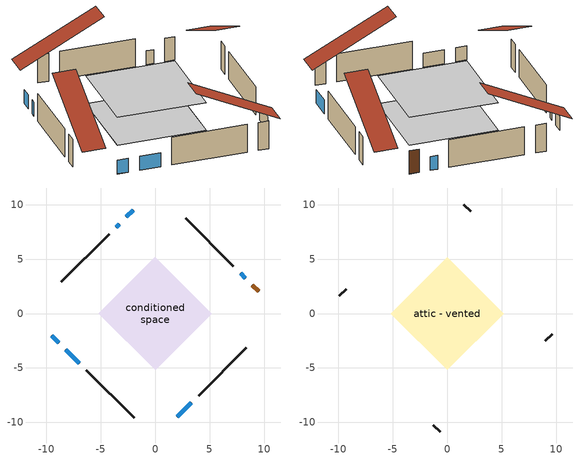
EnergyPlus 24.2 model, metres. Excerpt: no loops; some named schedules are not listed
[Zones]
conditioned space
 floor adiabatic (AdiabaticFloorConstruction): -5.17,0 0,5.17 5.17,0 0,-5.17 z0
 floor foundation (Slab1 construction): -5.17,0.04 -0.04,5.17 5.17,-0.04 0.04,-5.17 z0
 wall outside (AdiabaticWallConstruction 1): 9.5,2.02 8.93,2.6 z0:2.03
 wall outside (AdiabaticWallConstruction): 2.02,-9.5 3.32,-8.21 / -2.02,9.5 -2.66,8.87 / -3.32,8.21 -3.59,7.94 / 8.28,3.25 7.84,3.69 / -9.5,-2.02 -8.86,-2.67 / -8.2,-3.33 -6.98,-4.55 z0:1.22
 wall outside (Wall1 construction): 3.98,-7.55 8.36,-3.16 / -6.32,-5.21 -1.93,-9.59 / -4.24,7.28 -8.63,2.9 / 7.19,4.34 2.8,8.73 z0:2.44
 window (WindowConstruction): 2.02,-9.5 3.32,-8.21 z0:1.22
 window (WindowConstruction 1): -2.02,9.5 -2.66,8.87 z0:1.22
 window (WindowConstruction 2): -3.32,8.21 -3.59,7.94 z0:1.22
 window (WindowConstruction 3): 8.27,3.25 7.84,3.69 z0:1.22
 window (WindowConstruction 4): -9.5,-2.02 -8.86,-2.67 z0:1.22
 window (WindowConstruction 5): -8.2,-3.33 -6.98,-4.55 z0:1.22
 door (Door): 9.5,2.02 8.93,2.6 z0:2.03
 ceiling adiabatic (AdiabaticFloorConstruction): 0,-5.17 5.17,0 0,5.17 -5.17,0 z0
attic - vented
 floor to conditioned space (Floor1 construction Reversed): -5.17,0 0,5.17 5.17,0 0,-5.17 z2.44
 wall outside (Wall2 construction): 9.02,-2.51 9.64,-1.89 / -1.28,-10.25 -0.66,-10.87 / -9.29,2.24 -9.91,1.62 / 2.14,9.39 1.52,10.01 z0:2.44
 roof outside (Roof1 construction): 1.37,-10.16,2.44 -3.52,-5.27,5.9 -4.89,-6.64,5.9 0,-11.53,2.44; -10.16,-1.37,2.44 -5.27,3.52,5.9 -6.64,4.89,5.9 -11.53,0,2.44; -1.37,10.16,2.44 3.52,5.27,5.9 4.89,6.64,5.9 0,11.53,2.44; 10.16,1.37,2.44 5.27,-3.52,5.9 6.64,-4.89,5.9 11.53,0,2.44
[Building]
Building 1: Terrain=Suburbs
[Site:Location]
Summerland CS_BC: Latitude {deg}=49.56; Longitude {deg}=-119.65; Time Zone {hr}=-8; Elevation {m}=454; Keep Site Location Information=Yes
[Site:GroundTemperature:Shallow]
5.06956, 3.19416, 3.04397, 3.93394, 7.50669, 11.0628, 14.1458, 16.0987, 16.2646, 14.6762, 11.6719, 8.22487
[Site:WaterMainsTemperature]
Calculation Method=Schedule; Temperature Schedule=mains temperature schedule
[Material] Roughness=Rough; Thermal Absorptance=0.9
Name | Thickness {m} | Conductivity {W/m-K} | Density {kg/m3} | Specific Heat {J/kg-K} | Solar Absorptance | Visible Absorptance
asphalt or fiberglass shingles | 0.00635 | 0.162714 | 1121.4 | 1465.45 | 0.4 | 0.4
ceiling stud and cavity | 0.1397 | 0.079977 | 65.682 | 1177.47 | 0.7 | 0.7
concrete 4.0 in. | 0.1016 | 1.803125 | 2242.8 | 837.4 | 0.7 | 0.7
door material | 0.04445 | 0.20624 | 512.64 | 1214.23 | 0.7 | 0.7
floor covering | 0.0127 | 0.0433444 | 54.468 | 1339.84 | 0.6 | 0.6
floor rigid ins; wall rigid ins | 0.512978 | 0.029427 | 32.04 | 1214.23 | 0.7 | 0.7
floor stud and cavity | 0.1397 | 1.75129 | 37.0049 | 1207.88 | 0.7 | 0.7
furniture material conditioned space 1 | 0.1524 | 0.115458 | 640.8 | 1214.23 | 0.6 | 0.6
gypsum board | 0.0127 | 0.160291 | 801 | 837.4 | 0.6 | 0.6
osb sheathing 0.5 in. | 0.0127 | 0.115458 | 512.64 | 1214.23 | 0.7 | 0.7
osb sheathing 0.75 in. | 0.01905 | 0.115458 | 512.64 | 1214.23 | 0.7 | 0.7
wall stud and cavity | 0.1397 | 0.103711 | 139.0536 | 1170.24 | 0.7 | 0.7
wall stud and cavity 1 | 0.0889 | 6.1454 | 50.32683 | 1063.81 | 0.6 | 0.6
wall stud and cavity 2 | 0.0889 | 0.380278 | 52.3479 | 1209.89 | 0.7 | 0.7
wall stud and cavity 3 | 0.0889 | 0.391764 | 83.0341 | 1211.67 | 0.7 | 0.7
wood siding | 0.0254 | 0.102417 | 544.68 | 1172.36 | 0.4 | 0.4
wood siding 1 | 0.00254 | 0.102417 | 544.68 | 1172.36 | 0.4 | 0.4
wood siding 2; wood siding 3 | 0.0254 | 0.102417 | 544.68 | 1172.36 | 0.7 | 0.7
[WindowMaterial:SimpleGlazingSystem]
Name | U-Factor {W/m2-K} | Solar Heat Gain Coefficient
WindowMaterial | 7.17359 | 0.74
WindowMaterial 1 | 5.624059 | 0.73
WindowMaterial 2 | 2.0543 | 0.29
WindowMaterial 3 | 1.9555 | 0.33
WindowMaterial 4 | 5.0943 | 0.61
WindowMaterial 5 | 5.83074 | 0.77
[Construction]
AdiabaticFloorConstruction: floor stud and cavity, floor rigid ins, osb sheathing 0.75 in., floor covering
AdiabaticWallConstruction: wood siding 2, wall rigid ins, wall stud and cavity 2, gypsum board
AdiabaticWallConstruction 1: wood siding 3, wall rigid ins, wall stud and cavity 2, gypsum board
Door: door material
Floor1 construction Reversed: gypsum board, ceiling stud and cavity
furniture construction conditioned space 1: furniture material conditioned space 1
PartitionWallConstruction: gypsum board, wall stud and cavity 3, gypsum board
Roof1 construction: asphalt or fiberglass shingles
Slab1 construction: concrete 4.0 in.
Wall1 construction: wood siding, osb sheathing 0.5 in., wall stud and cavity, gypsum board
Wall2 construction: wood siding 1, wall stud and cavity 1
WindowConstruction: WindowMaterial
WindowConstruction 1: WindowMaterial 1
WindowConstruction 2: WindowMaterial 2
WindowConstruction 3: WindowMaterial 3
WindowConstruction 4: WindowMaterial 4
WindowConstruction 5: WindowMaterial 5
[Zone] Multiplier=1; Part of Total Floor Area=Yes
Name | Volume {m3}
attic - vented | 29.1754
conditioned space | 127.7
[Space]
Name | Zone | Volume {m3}
attic - vented 1 | attic - vented | 29.1754
conditioned space 1 | conditioned space | 127.7
[ZoneInfiltration:EffectiveLeakageArea]
infil attic - vented 1: Zone or Space=attic - vented 1; Schedule=Always On Discrete; Effective Air Leakage Area {cm2}=2568.48; Stack Coefficient=0.0004101; Wind Coefficient=1.36825e-05
[ZoneMixing]
whole house fan mix: Zone or Space=attic - vented; Schedule=Always On Continuous; Design Flow Rate Calculation Method=Flow/Zone; Design Flow Rate {m3/s}=0; Source Zone or Space=conditioned space
[SurfaceProperty:ExposedFoundationPerimeter]
Slab1: Exposed Perimeter Calculation Method=TotalExposedPerimeter; Total Exposed Perimeter {m}=29.261
[InternalMass] Zone or ZoneList=conditioned space; Space or SpaceList=conditioned space 1
Name | Construction | Surface Area {m2}
furniture mass conditioned space 1 | furniture construction conditioned space 1 | 42.804
partition wall mass | PartitionWallConstruction | 107.01
[Lights]
interior lighting: Zone or ZoneList or Space or SpaceList=conditioned space 1; Schedule=interior lighting schedule; Design Level Calculation Method=LightingLevel; Lighting Level {W}=343.2; Return Air Fraction=0; Fraction Radiant=0.6; Fraction Visible=0.2; Fraction Replaceable=1
[People]
occupants: Zone or ZoneList or Space or SpaceList=conditioned space 1; Number of People Schedule=occupants schedule; Number of People Calculation Method=People; Number of People=3; Fraction Radiant=0.314171; Sensible Heat Fraction=0.56303; Activity Level Schedule=occupants activity schedule; Carbon Dioxide Generation Rate {m3/s-W}=0; Enable ASHRAE 55 Comfort Warnings=No; Mean Radiant Temperature Calculation Type=EnclosureAveraged
[ElectricEquipment] Zone or ZoneList or Space or SpaceList=conditioned space 1; Design Level Calculation Method=EquipmentLevel
Name | Schedule | Design Level {W} | Fraction Latent | Fraction Radiant | Fraction Lost
clothes dryer | clothes dryer schedule | 140.772 | 0.015 | 0.081 | 0.85
clothes washer | clothes washer schedule | 32.1985 | 0.03 | 0.162 | 0.7
cooking range | cooking range schedule | 215.147 | 0.08 | 0.432 | 0.2
dishwasher | dishwasher schedule | 66.8632 | 0.3 | 0.18 | 0.4
fridge | fridge schedule | 72.9452 | 0 | 0.6 | 0
mech vent bath fan 0 | mech vent bath fan 0 schedule | 25.1 | 0 | 0 | 1
mech vent house fan | mech vent house fan schedule | 0 | 0 | 0 | 1
mech vent house fan cfis | mech vent house fan cfis schedule | 0 | 0 | 0 | 0
misc plug loads | misc plug loads schedule | 494.7 | 0.045 | 0.513 | 0.1
whole house fan | Always On Discrete | 0 | 0 | 0 | 1
[OtherEquipment] Zone or ZoneList or Space or SpaceList=conditioned space 1; Design Level Calculation Method=EquipmentLevel
Name | Fuel Type | Schedule | Design Level {W} | Fraction Latent | Fraction Radiant | Fraction Lost
clothes dryer 1 | Electricity | clothes dryer schedule | 0 | 0.015 | 0.081 | 0.85
cooking range 1 | Electricity | cooking range schedule | 0 | 0.08 | 0.432 | 0.2
general water use latent | None | general water use schedule | 62.594 | 1 | 0 | 0
general water use sensible | None | general water use schedule | -61.6891 | 0 | 0.6 | 0
mech vent house fan latent load | None | Always On Discrete | 0 | 1 | 0 | 0
mech vent house fan sensible load | None | Always On Discrete | 0 | 0 | 0 | 0
water heater energy adjustment1 | Electricity | Always On Discrete | 0.01 | 0 | 0 | 1
[ZoneInfiltration:DesignFlowRate] Zone or ZoneList or Space or SpaceList=conditioned space 1; Schedule=Always On Discrete; Design Flow Rate Calculation Method=Flow/Zone; Design Flow Rate {m3/s}=0
infil flow; natural vent flow; whole house fan flow
[ZoneControl:Thermostat]
conditioned space Thermostat: Zone or ZoneList=conditioned space; Control Type Schedule=conditioned space Thermostat Schedule; Control 1=conditioned space temperature setpoint; Temperature Difference Between Cutout And Setpoint {deltaC}=0
[ZoneHVAC:Baseboard:Convective:Electric]
electric baseboard: Availability Schedule=Always On Discrete; Heating Design Capacity {W}=6564.5; Efficiency=1
[AirLoopHVAC:UnitarySystem]
unit heater unitary system: Control Type=Load; Controlling Zone or Thermostat Location=conditioned space; Dehumidification Control Type=None; Availability Schedule=Always On Discrete; Supply Fan=unit heater supply fan; Fan Placement=BlowThrough; Supply Air Fan Operating Mode Schedule=unit heater auto fan schedule; Heating Coil=unit heater htg coil; DX Heating Coil Sizing Ratio=1; Use DOAS DX Cooling Coil=No; Minimum Supply Air Temperature {C}=2; Latent Load Control=SensibleOnlyLoadControl; Cooling Supply Air Flow Rate Method=None; Heating Supply Air Flow Rate Method=SupplyAirFlowRate; Heating Supply Air Flow Rate {m3/s}=0.00141584; No Load Supply Air Flow Rate Method=SupplyAirFlowRate; No Load Supply Air Flow Rate {m3/s}=0; No Load Supply Air Flow Rate Control Set To Low Speed=Yes; Maximum Supply Air Temperature {C}=48.8889; Maximum Outdoor Dry-Bulb Temperature for Supplemental Heater Operation {C}=21; Ancillary On-Cycle Electric Power {W}=0; Ancillary Off-Cycle Electric Power {W}=0
[Fan:SystemModel]
unit heater supply fan: Availability Schedule=Always On Discrete; Design Maximum Air Flow Rate {m3/s}=0.00141584; Speed Control Method=Discrete; Electric Power Minimum Flow Rate Fraction=0.2; Design Pressure Rise {Pa}=500; Motor Efficiency=1; Motor In Air Stream Fraction=1; Design Electric Power Consumption {W}=Autosize; Design Power Sizing Method=PowerPerFlow; Electric Power Per Unit Flow Rate {W/(m3/s)}=28251.7; Electric Power Per Unit Flow Rate Per Unit Pressure {W/((m3/s)-Pa)}=1.66667; Fan Total Efficiency=0.7; Motor Loss Radiative Fraction=0; Number of Speeds=1; Speed Flow Fraction 1=1; Speed Electric Power Fraction 1=1
[Coil:Heating:Fuel]
unit heater htg coil: Availability Schedule=Always On Discrete; Fuel Type=OtherFuel1; Burner Efficiency=0.3; Nominal Capacity {W}=0.293071; On Cycle Parasitic Electric Load {W}=0; Off Cycle Parasitic Fuel Load {W}=0
[Zone equipment]
conditioned space: electric baseboard, unit heater unitary system
[Foundation:Kiva]
Foundation Kiva 1: Initial Indoor Air Temperature {C}=18; Wall Height Above Grade {m}=0.1016; Wall Depth Below Slab {m}=0.2032
[Foundation:Kiva:Settings]
Soil Conductivity {W/m-K}=0.849921; Soil Density {kg/m3}=1842.3; Soil Specific Heat {J/kg-K}=418.7; Ground Solar Absorptivity=0.9; Ground Thermal Absorptivity=0.9; Ground Surface Roughness {m}=0.03; Far-Field Width {m}=40; Deep-Ground Boundary Condition=ZeroFlux; Deep-Ground Depth {m}=40; Minimum Cell Dimension {m}=0.2; Maximum Cell Growth Coefficient=3; Simulation Timestep=Timestep
[Exterior:Lights]
exterior lighting: Schedule=exterior lighting schedule; Design Level {W}=75.6
[EnergyManagementSystem:GlobalVariable]
infil_program_Qfan
infil_program_Qinf
natural_vent_program_Qnv
natural_vent_program_Qwhf
[EnergyManagementSystem:Sensor]
Name | Output:Variable or Output:Meter Index Key | Output:Variable or Output:Meter
airflow_gain | infil flow | Infiltration Sensible Heat Gain Energy
airflow_gain_1 | natural vent flow | Infiltration Sensible Heat Gain Energy
airflow_gain_2 | whole house fan flow | Infiltration Sensible Heat Gain Energy
airflow_loss | infil flow | Infiltration Sensible Heat Loss Energy
airflow_loss_1 | natural vent flow | Infiltration Sensible Heat Loss Energy
airflow_loss_2 | whole house fan flow | Infiltration Sensible Heat Loss Energy
clg_load_cond |  | Cooling:EnergyTransfer:Zone:CONDITIONED SPACE
clg_sp_s; clg_sp_s_1 | cooling setpoint | Schedule Value
clothes_dryer_exhaust_0_sch_s | clothes dryer exhaust 0 schedule | Schedule Value
conditioned_space_clg_unmet_s | conditioned space | Zone Cooling Setpoint Not Met Time
conditioned_space_htg_unmet_s | conditioned space | Zone Heating Setpoint Not Met Time
cool_season | cooling season schedule | Schedule Value
fridge_tin_s; tin_s; tin_s_1 | conditioned space | Zone Mean Air Temperature
htg_load_cond |  | Heating:EnergyTransfer:Zone:CONDITIONED SPACE
htg_sp_s; htg_sp_s_1 | heating setpoint | Schedule Value
ig_ee_conv | clothes dryer | Electric Equipment Convective Heating Energy
ig_ee_conv_2 | cooking range | Electric Equipment Convective Heating Energy
ig_ee_conv_4 | fridge | Electric Equipment Convective Heating Energy
ig_ee_conv_5 | misc plug loads | Electric Equipment Convective Heating Energy
ig_ee_conv_6 | whole house fan | Electric Equipment Convective Heating Energy
ig_ee_rad | clothes dryer | Electric Equipment Radiant Heating Energy
ig_ee_rad_2 | cooking range | Electric Equipment Radiant Heating Energy
ig_ee_rad_4 | fridge | Electric Equipment Radiant Heating Energy
ig_ee_rad_5 | misc plug loads | Electric Equipment Radiant Heating Energy
ig_ee_rad_6 | whole house fan | Electric Equipment Radiant Heating Energy
ig_lgt_conv | interior lighting | Lights Convective Heating Energy
ig_lgt_rad | interior lighting | Lights Radiant Heating Energy
ig_lgt_vis | interior lighting | Lights Visible Radiation Heating Energy
ig_oe_conv | clothes dryer 1 | Other Equipment Convective Heating Energy
ig_oe_conv_1 | cooking range 1 | Other Equipment Convective Heating Energy
ig_oe_conv_2 | general water use latent | Other Equipment Convective Heating Energy
ig_oe_conv_3 | general water use sensible | Other Equipment Convective Heating Energy
ig_oe_conv_4 | water heater energy adjustment1 | Other Equipment Convective Heating Energy
ig_oe_rad | clothes dryer 1 | Other Equipment Radiant Heating Energy
ig_oe_rad_1 | cooking range 1 | Other Equipment Radiant Heating Energy
ig_oe_rad_2 | general water use latent | Other Equipment Radiant Heating Energy
ig_oe_rad_3 | general water use sensible | Other Equipment Radiant Heating Energy
ig_oe_rad_4 | water heater energy adjustment1 | Other Equipment Radiant Heating Energy
ig_ppl_conv | occupants | People Convective Heating Energy
ig_ppl_rad | occupants | People Radiant Heating Energy
im_conv | furniture mass conditioned space 1 | Surface Inside Face Convection Heat Gain Energy
im_conv_1 | partition wall mass | Surface Inside Face Convection Heat Gain Energy
im_ig | furniture mass conditioned space 1 | Surface Inside Face Internal Gains Radiation Heat Gain Energy
im_ig_1 | partition wall mass | Surface Inside Face Internal Gains Radiation Heat Gain Energy
im_lgt | furniture mass conditioned space 1 | Surface Inside Face Lights Radiation Heat Gain Energy
im_lgt_1 | partition wall mass | Surface Inside Face Lights Radiation Heat Gain Energy
im_sol | furniture mass conditioned space 1 | Surface Inside Face Solar Radiation Heat Gain Energy
im_sol_1 | partition wall mass | Surface Inside Face Solar Radiation Heat Gain Energy
im_surf | furniture mass conditioned space 1 | Surface Inside Face Net Surface Thermal Radiation Heat Gain Energy
im_surf_1 | partition wall mass | Surface Inside Face Net Surface Thermal Radiation Heat Gain Energy
mech_vent_bath_fan_0_sch_s | mech vent bath fan 0 schedule | Schedule Value
mv_conv | mech vent bath fan 0 | Electric Equipment Convective Heating Energy
mv_conv_1 | mech vent house fan | Electric Equipment Convective Heating Energy
mv_conv_2 | mech vent house fan cfis | Electric Equipment Convective Heating Energy
mv_conv_3 | mech vent house fan latent load | Other Equipment Convective Heating Energy
mv_conv_4 | mech vent house fan sensible load | Other Equipment Convective Heating Energy
mv_rad | mech vent bath fan 0 | Electric Equipment Radiant Heating Energy
mv_rad_1 | mech vent house fan | Electric Equipment Radiant Heating Energy
mv_rad_2 | mech vent house fan cfis | Electric Equipment Radiant Heating Energy
mv_rad_3 | mech vent house fan latent load | Other Equipment Radiant Heating Energy
mv_rad_4 | mech vent house fan sensible load | Other Equipment Radiant Heating Energy
natural_vent_s | natural vent schedule | Schedule Value
out_pb_s |  | Site Outdoor Air Barometric Pressure
out_wt_s |  | Site Outdoor Air Humidity Ratio
site_vw_s |  | Site Wind Speed
ss_back_out | Window1 | Surface Window Shortwave from Zone Back Out Window Heat Transfer Rate
ss_back_out_1 | Window3 | Surface Window Shortwave from Zone Back Out Window Heat Transfer Rate
ss_back_out_2 | Window4 | Surface Window Shortwave from Zone Back Out Window Heat Transfer Rate
ss_back_out_3 | Window5 | Surface Window Shortwave from Zone Back Out Window Heat Transfer Rate
ss_back_out_4 | Window6 | Surface Window Shortwave from Zone Back Out Window Heat Transfer Rate
ss_back_out_5 | Window7 | Surface Window Shortwave from Zone Back Out Window Heat Transfer Rate
ss_conv | Door1 | Surface Inside Face Convection Heat Gain Energy
ss_conv_1 | Window1 | Surface Inside Face Convection Heat Gain Energy
ss_conv_2 | Window3 | Surface Inside Face Convection Heat Gain Energy
ss_conv_3 | Window4 | Surface Inside Face Convection Heat Gain Energy
ss_conv_4 | Window5 | Surface Inside Face Convection Heat Gain Energy
ss_conv_5 | Window6 | Surface Inside Face Convection Heat Gain Energy
ss_conv_6 | Window7 | Surface Inside Face Convection Heat Gain Energy
ss_ig | Door1 | Surface Inside Face Internal Gains Radiation Heat Gain Energy
ss_ig_1 | Window1 | Surface Inside Face Internal Gains Radiation Heat Gain Energy
ss_ig_2 | Window3 | Surface Inside Face Internal Gains Radiation Heat Gain Energy
ss_ig_3 | Window4 | Surface Inside Face Internal Gains Radiation Heat Gain Energy
ss_ig_4 | Window5 | Surface Inside Face Internal Gains Radiation Heat Gain Energy
ss_ig_5 | Window6 | Surface Inside Face Internal Gains Radiation Heat Gain Energy
ss_ig_6 | Window7 | Surface Inside Face Internal Gains Radiation Heat Gain Energy
ss_lgt | Door1 | Surface Inside Face Lights Radiation Heat Gain Energy
ss_sol | Door1 | Surface Inside Face Solar Radiation Heat Gain Energy
ss_surf | Door1 | Surface Inside Face Net Surface Thermal Radiation Heat Gain Energy
ss_surf_1 | Window1 | Surface Inside Face Net Surface Thermal Radiation Heat Gain Energy
ss_surf_2 | Window3 | Surface Inside Face Net Surface Thermal Radiation Heat Gain Energy
ss_surf_3 | Window4 | Surface Inside Face Net Surface Thermal Radiation Heat Gain Energy
ss_surf_4 | Window5 | Surface Inside Face Net Surface Thermal Radiation Heat Gain Energy
ss_surf_5 | Window6 | Surface Inside Face Net Surface Thermal Radiation Heat Gain Energy
ss_surf_6 | Window7 | Surface Inside Face Net Surface Thermal Radiation Heat Gain Energy
ss_trans_in | Window1 | Surface Window Transmitted Solar Radiation Rate
ss_trans_in_1 | Window3 | Surface Window Transmitted Solar Radiation Rate
ss_trans_in_2 | Window4 | Surface Window Transmitted Solar Radiation Rate
ss_trans_in_3 | Window5 | Surface Window Transmitted Solar Radiation Rate
ss_trans_in_4 | Window6 | Surface Window Transmitted Solar Radiation Rate
ss_trans_in_5 | Window7 | Surface Window Transmitted Solar Radiation Rate
ss_trans_out | Window1 | Surface Inside Face Initial Transmitted Diffuse Transmitted Out Window Solar Radiation Rate
ss_trans_out_1 | Window3 | Surface Inside Face Initial Transmitted Diffuse Transmitted Out Window Solar Radiation Rate
ss_trans_out_2 | Window4 | Surface Inside Face Initial Transmitted Diffuse Transmitted Out Window Solar Radiation Rate
ss_trans_out_3 | Window5 | Surface Inside Face Initial Transmitted Diffuse Transmitted Out Window Solar Radiation Rate
ss_trans_out_4 | Window6 | Surface Inside Face Initial Transmitted Diffuse Transmitted Out Window Solar Radiation Rate
ss_trans_out_5 | Window7 | Surface Inside Face Initial Transmitted Diffuse Transmitted Out Window Solar Radiation Rate
s_conv | Floor1 | Surface Inside Face Convection Heat Gain Energy
s_conv_1 | inferred conditioned ceiling | Surface Inside Face Convection Heat Gain Energy
s_conv_2 | inferred conditioned floor | Surface Inside Face Convection Heat Gain Energy
s_conv_3 | Slab1 | Surface Inside Face Convection Heat Gain Energy
s_conv_4 | Wall1:135 | Surface Inside Face Convection Heat Gain Energy
s_conv_5 | Wall1:225 | Surface Inside Face Convection Heat Gain Energy
s_conv_6 | Wall1:315 | Surface Inside Face Convection Heat Gain Energy
s_conv_7 | Wall1:45 | Surface Inside Face Convection Heat Gain Energy
s_ig | Floor1 | Surface Inside Face Internal Gains Radiation Heat Gain Energy
s_ig_1 | inferred conditioned ceiling | Surface Inside Face Internal Gains Radiation Heat Gain Energy
s_ig_2 | inferred conditioned floor | Surface Inside Face Internal Gains Radiation Heat Gain Energy
s_ig_3 | Slab1 | Surface Inside Face Internal Gains Radiation Heat Gain Energy
s_ig_4 | Wall1:135 | Surface Inside Face Internal Gains Radiation Heat Gain Energy
s_ig_5 | Wall1:225 | Surface Inside Face Internal Gains Radiation Heat Gain Energy
s_ig_6 | Wall1:315 | Surface Inside Face Internal Gains Radiation Heat Gain Energy
s_ig_7 | Wall1:45 | Surface Inside Face Internal Gains Radiation Heat Gain Energy
s_lgt | Floor1 | Surface Inside Face Lights Radiation Heat Gain Energy
s_lgt_1 | inferred conditioned ceiling | Surface Inside Face Lights Radiation Heat Gain Energy
s_lgt_2 | inferred conditioned floor | Surface Inside Face Lights Radiation Heat Gain Energy
s_lgt_3 | Slab1 | Surface Inside Face Lights Radiation Heat Gain Energy
s_lgt_4 | Wall1:135 | Surface Inside Face Lights Radiation Heat Gain Energy
s_lgt_5 | Wall1:225 | Surface Inside Face Lights Radiation Heat Gain Energy
s_lgt_6 | Wall1:315 | Surface Inside Face Lights Radiation Heat Gain Energy
s_lgt_7 | Wall1:45 | Surface Inside Face Lights Radiation Heat Gain Energy
s_sol | Floor1 | Surface Inside Face Solar Radiation Heat Gain Energy
s_sol_1 | inferred conditioned ceiling | Surface Inside Face Solar Radiation Heat Gain Energy
s_sol_2 | inferred conditioned floor | Surface Inside Face Solar Radiation Heat Gain Energy
s_sol_3 | Slab1 | Surface Inside Face Solar Radiation Heat Gain Energy
s_sol_4 | Wall1:135 | Surface Inside Face Solar Radiation Heat Gain Energy
s_sol_5 | Wall1:225 | Surface Inside Face Solar Radiation Heat Gain Energy
s_sol_6 | Wall1:315 | Surface Inside Face Solar Radiation Heat Gain Energy
s_sol_7 | Wall1:45 | Surface Inside Face Solar Radiation Heat Gain Energy
s_surf | Floor1 | Surface Inside Face Net Surface Thermal Radiation Heat Gain Energy
s_surf_1 | inferred conditioned ceiling | Surface Inside Face Net Surface Thermal Radiation Heat Gain Energy
s_surf_2 | inferred conditioned floor | Surface Inside Face Net Surface Thermal Radiation Heat Gain Energy
s_surf_3 | Slab1 | Surface Inside Face Net Surface Thermal Radiation Heat Gain Energy
s_surf_4 | Wall1:135 | Surface Inside Face Net Surface Thermal Radiation Heat Gain Energy
s_surf_5 | Wall1:225 | Surface Inside Face Net Surface Thermal Radiation Heat Gain Energy
s_surf_6 | Wall1:315 | Surface Inside Face Net Surface Thermal Radiation Heat Gain Energy
s_surf_7 | Wall1:45 | Surface Inside Face Net Surface Thermal Radiation Heat Gain Energy
tout_s | conditioned space | Zone Outdoor Air Drybulb Temperature
unit_heater_htg_coil_s | unit heater htg coil | Heating Coil Heating Energy
unit_heater_supply_fan_s | unit heater supply fan | Fan Electricity Energy
win_s | conditioned space | Zone Air Humidity Ratio
[EnergyManagementSystem:Actuator]
Name | Actuated Component Unique | Actuated Component Type | Actuated Component Control Type
fridge_schedule_act | fridge schedule | Schedule:Constant | Schedule Value
infil_flow_act | infil flow | Zone Infiltration | Air Exchange Flow Rate
mech_vent_house_fan_cfis_act | mech vent house fan cfis | ElectricEquipment | Electricity Rate
mech_vent_house_fan_latent_load_act | mech vent house fan latent load | OtherEquipment | Power Level
mech_vent_house_fan_sensible_load_act | mech vent house fan sensible load | OtherEquipment | Power Level
natural_vent_flow_act | natural vent flow | Zone Infiltration | Air Exchange Flow Rate
water_heater_ec_adj_act | water heater energy adjustment1 | OtherEquipment | Power Level
whole_house_fan_act | whole house fan | ElectricEquipment | Electricity Rate
whole_house_fan_flow_act | whole house fan flow | Zone Infiltration | Air Exchange Flow Rate
whole_house_fan_mix_act | whole house fan mix | ZoneMixing | Air Exchange Flow Rate
